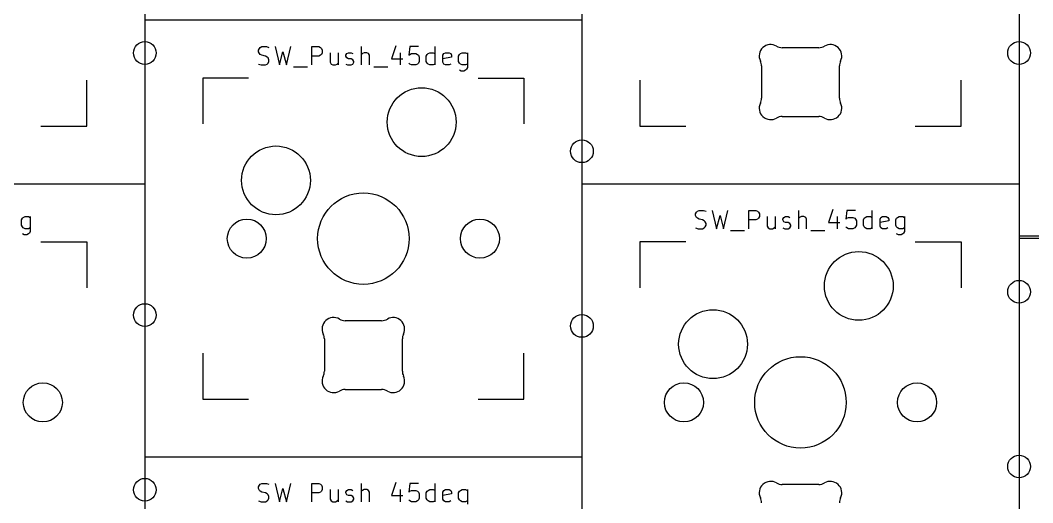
# Model space of a CAD drawing. Extents: x 9 to 292, y -476 to -359.
# Drawn here: x 63.1 to 107.22, y -419.85 to -398.81 of the extents above; entities that cross this region are included whole.
import ezdxf

# ---------------------------------------------------------------- set-up
doc = ezdxf.new("R2010")
doc.units = 0
doc.layers.add('BLACK', color=7, linetype='CONTINUOUS')

msp = doc.modelspace()

# ---------------------------------------------------------------- linework, layer by layer
at = {"layer": 'BLACK', "linetype": 'CONTINUOUS'}
for p, q in [((68.525136, -386.900112), (68.525136, -405.950112)), ((87.575136, -386.900111), (87.575136, -405.950111)), ((106.625136, -386.900111), (106.625136, -405.950111)), ((106.625136, -389.281312), (106.625136, -408.331312)), ((68.525137, -398.806312), (68.525137, -417.856312)), ((87.575137, -398.806312), (68.525137, -398.806312)), ((87.575137, -398.806312), (87.575137, -417.856312)), ((73.478706, -400.108488), (73.516802, -400.032297)), ((73.478706, -400.184678), (73.478706, -400.108488)), ((73.516802, -400.260869), (73.478706, -400.184678)), ((73.516802, -400.032297), (73.554897, -399.994202)), ((73.554897, -399.994202), (73.631087, -399.956107)), ((73.631087, -399.956107), (73.821564, -399.956107)), ((73.821564, -399.956107), (73.935849, -399.994202)), ((74.202516, -399.956107), (74.392992, -400.756107)), ((74.392992, -400.756107), (74.545373, -400.184678)), ((74.545373, -400.184678), (74.697754, -400.756107)), ((74.697754, -400.756107), (74.888231, -399.956107)), ((75.802517, -400.756107), (75.802517, -399.956107)), ((75.802517, -399.956107), (76.107279, -399.956107)), ((76.107279, -399.956107), (76.183469, -399.994202)), ((76.183469, -399.994202), (76.221564, -400.032297)), ((76.221564, -400.032297), (76.25966, -400.108488)), ((76.25966, -400.222773), (76.221564, -400.298964)), ((76.25966, -400.108488), (76.25966, -400.222773)), ((76.602517, -400.222773), (76.602517, -400.641821)), ((76.945374, -400.222773), (76.945374, -400.756107)), ((77.326327, -400.260869), (77.402517, -400.222773)), ((77.402517, -400.222773), (77.516803, -400.222773)), ((77.516803, -400.222773), (77.592993, -400.260869)), ((77.973946, -400.756107), (77.973946, -399.956107)), ((78.088231, -400.222773), (78.012041, -400.260869)), ((78.202517, -400.222773), (78.088231, -400.222773)), ((78.278708, -400.260869), (78.202517, -400.222773)), ((79.459661, -399.918012), (79.269184, -400.48944)), ((79.650137, -400.222773), (79.650137, -400.756107)), ((80.069185, -399.956107), (80.031089, -400.337059)), ((80.450137, -399.956107), (80.069185, -399.956107)), ((80.869185, -400.260869), (80.945375, -400.222773)), ((80.945375, -400.222773), (81.097756, -400.222773)), ((81.097756, -400.222773), (81.173947, -400.260869)), ((81.173947, -400.756107), (81.173947, -399.956107)), ((81.5549, -400.260869), (81.63109, -400.222773)), ((81.63109, -400.222773), (81.783471, -400.222773)), ((81.783471, -400.222773), (81.859662, -400.260869)), ((82.278709, -400.260869), (82.354899, -400.222773)), ((82.354899, -400.222773), (82.50728, -400.222773)), ((82.50728, -400.222773), (82.583471, -400.260869)), ((82.583471, -400.222773), (82.583471, -400.870392)), ((97.894588, -400.005113), (96.305684, -400.005113)), ((73.554897, -400.298964), (73.516802, -400.260869)), ((73.631087, -400.337059), (73.554897, -400.298964)), ((73.783468, -400.375154), (73.631087, -400.337059)), ((73.859659, -400.41325), (73.783468, -400.375154)), ((73.897754, -400.451345), (73.859659, -400.41325)), ((73.935849, -400.527535), (73.897754, -400.451345)), ((73.897754, -400.679916), (73.935849, -400.603726)), ((73.935849, -400.603726), (73.935849, -400.527535)), ((76.107279, -400.375154), (75.802517, -400.375154)), ((76.183469, -400.337059), (76.107279, -400.375154)), ((76.221564, -400.298964), (76.183469, -400.337059)), ((76.602517, -400.641821), (76.640612, -400.718012)), ((77.288231, -400.337059), (77.326327, -400.260869)), ((77.288231, -400.375154), (77.288231, -400.337059)), ((77.326327, -400.451345), (77.288231, -400.375154)), ((77.402517, -400.48944), (77.326327, -400.451345)), ((77.516803, -400.48944), (77.402517, -400.48944)), ((77.592993, -400.527535), (77.516803, -400.48944)), ((77.631089, -400.603726), (77.592993, -400.527535)), ((77.592993, -400.718012), (77.631089, -400.641821)), ((77.631089, -400.641821), (77.631089, -400.603726)), ((78.012041, -400.260869), (77.973946, -400.298964)), ((78.316803, -400.337059), (78.278708, -400.260869)), ((78.316803, -400.756107), (78.316803, -400.337059)), ((79.269184, -400.48944), (79.764423, -400.48944)), ((80.031089, -400.337059), (80.069185, -400.298964)), ((80.069185, -400.298964), (80.145375, -400.260869)), ((80.145375, -400.260869), (80.335851, -400.260869)), ((80.335851, -400.260869), (80.412042, -400.298964)), ((80.412042, -400.298964), (80.450137, -400.337059)), ((80.450137, -400.337059), (80.488232, -400.41325)), ((80.488232, -400.603726), (80.450137, -400.679916)), ((80.488232, -400.41325), (80.488232, -400.603726)), ((80.792994, -400.375154), (80.83109, -400.298964)), ((80.792994, -400.603726), (80.792994, -400.375154)), ((80.83109, -400.679916), (80.792994, -400.603726)), ((80.83109, -400.298964), (80.869185, -400.260869)), ((81.516804, -400.337059), (81.5549, -400.260869)), ((81.516804, -400.641821), (81.516804, -400.337059)), ((81.897757, -400.41325), (81.516804, -400.48944)), ((81.5549, -400.718012), (81.516804, -400.641821)), ((81.859662, -400.260869), (81.897757, -400.337059)), ((81.897757, -400.337059), (81.897757, -400.41325)), ((82.202518, -400.375154), (82.240614, -400.298964)), ((82.202518, -400.603726), (82.202518, -400.375154)), ((82.240614, -400.679916), (82.202518, -400.603726)), ((82.240614, -400.298964), (82.278709, -400.260869)), ((73.478706, -400.718012), (73.592992, -400.756107)), ((73.592992, -400.756107), (73.783468, -400.756107)), ((73.783468, -400.756107), (73.859659, -400.718012)), ((73.859659, -400.718012), (73.897754, -400.679916)), ((75.002517, -400.832297), (75.61204, -400.832297)), ((76.640612, -400.718012), (76.716802, -400.756107)), ((76.716802, -400.756107), (76.831088, -400.756107)), ((76.831088, -400.756107), (76.907279, -400.718012)), ((76.907279, -400.718012), (76.945374, -400.679916)), ((77.288231, -400.718012), (77.364422, -400.756107)), ((77.364422, -400.756107), (77.516803, -400.756107)), ((77.516803, -400.756107), (77.592993, -400.718012)), ((78.50728, -400.832297), (79.116803, -400.832297)), ((80.069185, -400.718012), (80.031089, -400.679916)), ((80.145375, -400.756107), (80.069185, -400.718012)), ((80.335851, -400.756107), (80.145375, -400.756107)), ((80.412042, -400.718012), (80.335851, -400.756107)), ((80.450137, -400.679916), (80.412042, -400.718012)), ((80.869185, -400.718012), (80.83109, -400.679916)), ((80.945375, -400.756107), (80.869185, -400.718012)), ((81.097756, -400.756107), (80.945375, -400.756107)), ((81.173947, -400.718012), (81.097756, -400.756107)), ((81.63109, -400.756107), (81.5549, -400.718012)), ((81.783471, -400.756107), (81.63109, -400.756107)), ((81.859662, -400.718012), (81.783471, -400.756107)), ((82.278709, -400.718012), (82.240614, -400.679916)), ((82.316804, -401.022773), (82.240614, -400.984678)), ((82.354899, -400.756107), (82.278709, -400.718012)), ((82.43109, -401.022773), (82.316804, -401.022773)), ((82.50728, -400.756107), (82.354899, -400.756107)), ((82.50728, -400.984678), (82.43109, -401.022773)), ((82.583471, -400.718012), (82.50728, -400.756107)), ((82.545376, -400.946583), (82.50728, -400.984678)), ((82.583471, -400.870392), (82.545376, -400.946583)), ((95.400137, -400.802271), (95.400137, -402.207955)), ((98.800135, -402.207955), (98.800135, -400.802271)), ((66.000136, -403.425112), (66.000136, -401.425111)), ((71.050137, -401.331312), (71.050137, -403.331313)), ((73.050138, -401.331312), (71.050137, -401.331312)), ((83.050136, -401.331312), (85.050137, -401.331312)), ((85.050137, -401.331312), (85.050137, -403.331313)), ((90.100136, -401.42511), (90.100136, -403.425111)), ((104.100136, -403.425111), (104.100136, -401.42511)), ((96.305683, -403.005112), (97.894588, -403.005112)), ((64.000135, -403.425112), (66.000136, -403.425112)), ((90.100136, -403.425111), (92.100137, -403.425111)), ((102.100135, -403.425111), (104.100136, -403.425111)), ((68.525136, -405.950112), (49.475136, -405.950112)), ((68.525136, -405.950112), (49.475136, -405.950112)), ((68.525136, -405.950112), (68.525136, -425.000112)), ((87.575136, -405.950111), (87.575136, -425.000111)), ((106.625136, -405.950111), (87.575136, -405.950111)), ((106.625136, -405.950111), (87.575136, -405.950111)), ((106.625136, -405.950111), (106.625136, -425.000111)), ((92.528705, -407.252287), (92.566801, -407.176096)), ((92.528705, -407.328477), (92.528705, -407.252287)), ((92.566801, -407.176096), (92.604896, -407.138001)), ((92.604896, -407.138001), (92.681086, -407.099906)), ((92.681086, -407.099906), (92.871563, -407.099906)), ((92.871563, -407.099906), (92.985848, -407.138001)), ((93.252515, -407.099906), (93.442991, -407.899906)), ((93.747753, -407.899906), (93.93823, -407.099906)), ((94.852516, -407.899906), (94.852516, -407.099906)), ((94.852516, -407.099906), (95.157278, -407.099906)), ((95.157278, -407.099906), (95.233468, -407.138001)), ((95.233468, -407.138001), (95.271563, -407.176096)), ((95.271563, -407.176096), (95.309659, -407.252287)), ((95.309659, -407.252287), (95.309659, -407.366572)), ((97.023945, -407.899906), (97.023945, -407.099906)), ((98.50966, -407.061811), (98.319183, -407.633239)), ((99.119184, -407.099906), (99.081088, -407.480858)), ((99.500136, -407.099906), (99.119184, -407.099906)), ((100.223946, -407.899906), (100.223946, -407.099906)), ((63.152517, -407.518954), (63.190613, -407.442764)), ((63.152517, -407.747526), (63.152517, -407.518954)), ((63.190613, -407.442764), (63.228708, -407.404669)), ((63.228708, -407.404669), (63.304898, -407.366573)), ((63.304898, -407.366573), (63.457279, -407.366573)), ((63.457279, -407.366573), (63.53347, -407.404669)), ((63.53347, -407.366573), (63.53347, -408.014192)), ((92.566801, -407.404668), (92.528705, -407.328477)), ((92.604896, -407.442763), (92.566801, -407.404668)), ((92.681086, -407.480858), (92.604896, -407.442763)), ((92.833467, -407.518953), (92.681086, -407.480858)), ((92.909658, -407.557049), (92.833467, -407.518953)), ((92.947753, -407.595144), (92.909658, -407.557049)), ((92.985848, -407.671334), (92.947753, -407.595144)), ((92.985848, -407.747525), (92.985848, -407.671334)), ((93.442991, -407.899906), (93.595372, -407.328477)), ((93.595372, -407.328477), (93.747753, -407.899906)), ((95.157278, -407.518953), (94.852516, -407.518953)), ((95.233468, -407.480858), (95.157278, -407.518953)), ((95.271563, -407.442763), (95.233468, -407.480858)), ((95.309659, -407.366572), (95.271563, -407.442763)), ((95.652516, -407.366572), (95.652516, -407.78562)), ((95.995373, -407.366572), (95.995373, -407.899906)), ((96.33823, -407.480858), (96.376326, -407.404668)), ((96.33823, -407.518953), (96.33823, -407.480858)), ((96.376326, -407.595144), (96.33823, -407.518953)), ((96.376326, -407.404668), (96.452516, -407.366572)), ((96.452516, -407.633239), (96.376326, -407.595144)), ((96.452516, -407.366572), (96.566802, -407.366572)), ((96.566802, -407.633239), (96.452516, -407.633239)), ((96.566802, -407.366572), (96.642992, -407.404668)), ((96.642992, -407.671334), (96.566802, -407.633239)), ((96.681088, -407.747525), (96.642992, -407.671334)), ((97.06204, -407.404668), (97.023945, -407.442763)), ((97.13823, -407.366572), (97.06204, -407.404668)), ((97.252516, -407.366572), (97.13823, -407.366572)), ((97.328707, -407.404668), (97.252516, -407.366572)), ((97.366802, -407.480858), (97.328707, -407.404668)), ((97.366802, -407.899906), (97.366802, -407.480858)), ((98.319183, -407.633239), (98.814422, -407.633239)), ((98.700136, -407.366572), (98.700136, -407.899906)), ((99.081088, -407.480858), (99.119184, -407.442763)), ((99.119184, -407.442763), (99.195374, -407.404668)), ((99.195374, -407.404668), (99.38585, -407.404668)), ((99.38585, -407.404668), (99.462041, -407.442763)), ((99.462041, -407.442763), (99.500136, -407.480858)), ((99.500136, -407.480858), (99.538231, -407.557049)), ((99.538231, -407.557049), (99.538231, -407.747525)), ((99.842993, -407.518953), (99.881089, -407.442763)), ((99.842993, -407.747525), (99.842993, -407.518953)), ((99.881089, -407.442763), (99.919184, -407.404668)), ((99.919184, -407.404668), (99.995374, -407.366572)), ((99.995374, -407.366572), (100.147755, -407.366572)), ((100.147755, -407.366572), (100.223946, -407.404668)), ((100.566803, -407.480858), (100.604899, -407.404668)), ((100.566803, -407.78562), (100.566803, -407.480858)), ((100.947756, -407.557049), (100.566803, -407.633239)), ((100.604899, -407.404668), (100.681089, -407.366572)), ((100.681089, -407.366572), (100.83347, -407.366572)), ((100.83347, -407.366572), (100.909661, -407.404668)), ((100.909661, -407.404668), (100.947756, -407.480858)), ((100.947756, -407.480858), (100.947756, -407.557049)), ((101.252517, -407.518953), (101.290613, -407.442763)), ((101.252517, -407.747525), (101.252517, -407.518953)), ((101.290613, -407.442763), (101.328708, -407.404668)), ((101.328708, -407.404668), (101.404898, -407.366572)), ((101.404898, -407.366572), (101.557279, -407.366572)), ((101.557279, -407.366572), (101.63347, -407.404668)), ((101.63347, -407.366572), (101.63347, -408.014191)), ((63.190613, -407.823716), (63.152517, -407.747526)), ((63.228708, -407.861812), (63.190613, -407.823716)), ((63.266803, -408.166573), (63.190613, -408.128478)), ((63.304898, -407.899907), (63.228708, -407.861812)), ((63.381089, -408.166573), (63.266803, -408.166573)), ((63.457279, -407.899907), (63.304898, -407.899907)), ((63.457279, -408.128478), (63.381089, -408.166573)), ((63.53347, -407.861812), (63.457279, -407.899907)), ((63.495375, -408.090383), (63.457279, -408.128478)), ((63.53347, -408.014192), (63.495375, -408.090383)), ((92.528705, -407.861811), (92.642991, -407.899906)), ((92.642991, -407.899906), (92.833467, -407.899906)), ((92.833467, -407.899906), (92.909658, -407.861811)), ((92.909658, -407.861811), (92.947753, -407.823715)), ((92.947753, -407.823715), (92.985848, -407.747525)), ((94.052516, -407.976096), (94.662039, -407.976096)), ((95.652516, -407.78562), (95.690611, -407.861811)), ((95.690611, -407.861811), (95.766801, -407.899906)), ((95.766801, -407.899906), (95.881087, -407.899906)), ((95.881087, -407.899906), (95.957278, -407.861811)), ((95.957278, -407.861811), (95.995373, -407.823715)), ((96.33823, -407.861811), (96.414421, -407.899906)), ((96.414421, -407.899906), (96.566802, -407.899906)), ((96.566802, -407.899906), (96.642992, -407.861811)), ((96.642992, -407.861811), (96.681088, -407.78562)), ((96.681088, -407.78562), (96.681088, -407.747525)), ((97.557279, -407.976096), (98.166802, -407.976096)), ((99.119184, -407.861811), (99.081088, -407.823715)), ((99.195374, -407.899906), (99.119184, -407.861811)), ((99.38585, -407.899906), (99.195374, -407.899906)), ((99.462041, -407.861811), (99.38585, -407.899906)), ((99.500136, -407.823715), (99.462041, -407.861811)), ((99.538231, -407.747525), (99.500136, -407.823715)), ((99.881089, -407.823715), (99.842993, -407.747525)), ((99.919184, -407.861811), (99.881089, -407.823715)), ((99.995374, -407.899906), (99.919184, -407.861811)), ((100.147755, -407.899906), (99.995374, -407.899906)), ((100.223946, -407.861811), (100.147755, -407.899906)), ((100.604899, -407.861811), (100.566803, -407.78562)), ((100.681089, -407.899906), (100.604899, -407.861811)), ((100.83347, -407.899906), (100.681089, -407.899906)), ((100.909661, -407.861811), (100.83347, -407.899906)), ((101.290613, -407.823715), (101.252517, -407.747525)), ((101.328708, -407.861811), (101.290613, -407.823715)), ((101.366803, -408.166572), (101.290613, -408.128477)), ((101.404898, -407.899906), (101.328708, -407.861811)), ((101.481089, -408.166572), (101.366803, -408.166572)), ((101.557279, -407.899906), (101.404898, -407.899906)), ((101.557279, -408.128477), (101.481089, -408.166572)), ((101.63347, -407.861811), (101.557279, -407.899906)), ((101.595375, -408.090382), (101.557279, -408.128477)), ((101.63347, -408.014191), (101.595375, -408.090382)), ((64.000135, -408.475112), (66.000136, -408.475112)), ((66.000136, -408.475112), (66.000136, -410.475113)), ((90.100136, -408.475111), (90.100136, -410.475112)), ((92.100137, -408.475111), (90.100136, -408.475111)), ((102.100135, -408.475111), (104.100136, -408.475111)), ((104.100136, -408.475111), (104.100136, -410.475112)), ((106.625136, -408.231412), (106.625136, -427.281412)), ((125.675136, -408.231412), (106.625136, -408.231412)), ((125.675136, -408.331312), (106.625136, -408.331312)), ((78.844589, -411.911312), (77.255684, -411.911312)), ((76.350137, -412.708469), (76.350137, -414.114153)), ((79.750135, -414.114153), (79.750135, -412.708469)), ((71.050137, -413.331311), (71.050137, -415.331312)), ((85.050137, -415.331312), (85.050137, -413.331311)), ((77.255684, -414.911311), (78.844588, -414.911311)), ((71.050137, -415.331312), (73.050138, -415.331312)), ((83.050136, -415.331312), (85.050137, -415.331312)), ((87.575137, -417.856312), (68.525137, -417.856312)), ((68.525137, -417.856312), (68.525137, -436.906312)), ((87.575137, -417.856312), (68.525137, -417.856312)), ((87.575137, -417.856312), (87.575137, -436.906312)), ((73.478706, -419.158488), (73.516802, -419.082297)), ((73.478706, -419.234678), (73.478706, -419.158488)), ((73.516802, -419.082297), (73.554897, -419.044202)), ((73.554897, -419.044202), (73.631087, -419.006107)), ((73.631087, -419.006107), (73.821564, -419.006107)), ((73.821564, -419.006107), (73.935849, -419.044202)), ((74.202516, -419.006107), (74.392992, -419.806107)), ((74.697754, -419.806107), (74.888231, -419.006107)), ((75.802517, -419.806107), (75.802517, -419.006107)), ((75.802517, -419.006107), (76.107279, -419.006107)), ((76.107279, -419.006107), (76.183469, -419.044202)), ((76.183469, -419.044202), (76.221564, -419.082297)), ((76.221564, -419.082297), (76.25966, -419.158488)), ((76.25966, -419.158488), (76.25966, -419.272773)), ((77.973946, -419.806107), (77.973946, -419.006107)), ((79.459661, -418.968012), (79.269184, -419.53944)), ((80.069185, -419.006107), (80.031089, -419.387059)), ((80.450137, -419.006107), (80.069185, -419.006107)), ((81.173947, -419.806107), (81.173947, -419.006107)), ((97.894589, -419.055112), (96.305684, -419.055112)), ((73.516802, -419.310869), (73.478706, -419.234678)), ((73.554897, -419.348964), (73.516802, -419.310869)), ((73.631087, -419.387059), (73.554897, -419.348964)), ((73.783468, -419.425154), (73.631087, -419.387059)), ((73.859659, -419.46325), (73.783468, -419.425154)), ((73.897754, -419.501345), (73.859659, -419.46325)), ((73.935849, -419.577535), (73.897754, -419.501345)), ((73.935849, -419.653726), (73.935849, -419.577535)), ((74.392992, -419.806107), (74.545373, -419.234678)), ((74.545373, -419.234678), (74.697754, -419.806107)), ((76.107279, -419.425154), (75.802517, -419.425154)), ((76.183469, -419.387059), (76.107279, -419.425154)), ((76.221564, -419.348964), (76.183469, -419.387059)), ((76.25966, -419.272773), (76.221564, -419.348964)), ((76.602517, -419.272773), (76.602517, -419.691821)), ((76.945374, -419.272773), (76.945374, -419.806107)), ((77.288231, -419.387059), (77.326327, -419.310869)), ((77.288231, -419.425154), (77.288231, -419.387059)), ((77.326327, -419.501345), (77.288231, -419.425154)), ((77.326327, -419.310869), (77.402517, -419.272773)), ((77.402517, -419.53944), (77.326327, -419.501345)), ((77.402517, -419.272773), (77.516803, -419.272773)), ((77.516803, -419.53944), (77.402517, -419.53944)), ((77.516803, -419.272773), (77.592993, -419.310869)), ((77.592993, -419.577535), (77.516803, -419.53944)), ((77.631089, -419.653726), (77.592993, -419.577535)), ((78.012041, -419.310869), (77.973946, -419.348964)), ((78.088231, -419.272773), (78.012041, -419.310869)), ((78.202517, -419.272773), (78.088231, -419.272773)), ((78.278708, -419.310869), (78.202517, -419.272773)), ((78.316803, -419.387059), (78.278708, -419.310869)), ((78.316803, -419.806107), (78.316803, -419.387059)), ((79.269184, -419.53944), (79.764423, -419.53944)), ((79.650137, -419.272773), (79.650137, -419.806107)), ((80.031089, -419.387059), (80.069185, -419.348964)), ((80.069185, -419.348964), (80.145375, -419.310869)), ((80.145375, -419.310869), (80.335851, -419.310869)), ((80.335851, -419.310869), (80.412042, -419.348964)), ((80.412042, -419.348964), (80.450137, -419.387059)), ((80.450137, -419.387059), (80.488232, -419.46325)), ((80.488232, -419.46325), (80.488232, -419.653726)), ((80.792994, -419.425154), (80.83109, -419.348964)), ((80.792994, -419.653726), (80.792994, -419.425154)), ((80.83109, -419.348964), (80.869185, -419.310869)), ((80.869185, -419.310869), (80.945375, -419.272773)), ((80.945375, -419.272773), (81.097756, -419.272773)), ((81.097756, -419.272773), (81.173947, -419.310869)), ((81.516804, -419.387059), (81.5549, -419.310869)), ((81.516804, -419.691821), (81.516804, -419.387059)), ((81.897757, -419.46325), (81.516804, -419.53944)), ((81.5549, -419.310869), (81.63109, -419.272773)), ((81.63109, -419.272773), (81.783471, -419.272773)), ((81.783471, -419.272773), (81.859662, -419.310869)), ((81.859662, -419.310869), (81.897757, -419.387059)), ((81.897757, -419.387059), (81.897757, -419.46325)), ((82.202518, -419.425154), (82.240614, -419.348964)), ((82.202518, -419.653726), (82.202518, -419.425154)), ((82.240614, -419.348964), (82.278709, -419.310869)), ((82.278709, -419.310869), (82.354899, -419.272773)), ((82.354899, -419.272773), (82.50728, -419.272773)), ((82.50728, -419.272773), (82.583471, -419.310869)), ((82.583471, -419.272773), (82.583471, -419.920392)), ((73.478706, -419.768012), (73.592992, -419.806107)), ((73.592992, -419.806107), (73.783468, -419.806107)), ((73.783468, -419.806107), (73.859659, -419.768012)), ((73.859659, -419.768012), (73.897754, -419.729916)), ((73.897754, -419.729916), (73.935849, -419.653726)), ((76.602517, -419.691821), (76.640612, -419.768012)), ((76.640612, -419.768012), (76.716802, -419.806107)), ((76.716802, -419.806107), (76.831088, -419.806107)), ((76.831088, -419.806107), (76.907279, -419.768012)), ((76.907279, -419.768012), (76.945374, -419.729916)), ((77.288231, -419.768012), (77.364422, -419.806107)), ((77.364422, -419.806107), (77.516803, -419.806107)), ((77.516803, -419.806107), (77.592993, -419.768012)), ((77.592993, -419.768012), (77.631089, -419.691821)), ((77.631089, -419.691821), (77.631089, -419.653726)), ((80.069185, -419.768012), (80.031089, -419.729916)), ((80.145375, -419.806107), (80.069185, -419.768012)), ((80.335851, -419.806107), (80.145375, -419.806107)), ((80.412042, -419.768012), (80.335851, -419.806107)), ((80.450137, -419.729916), (80.412042, -419.768012)), ((80.488232, -419.653726), (80.450137, -419.729916)), ((80.83109, -419.729916), (80.792994, -419.653726)), ((80.869185, -419.768012), (80.83109, -419.729916)), ((80.945375, -419.806107), (80.869185, -419.768012)), ((81.097756, -419.806107), (80.945375, -419.806107)), ((81.173947, -419.768012), (81.097756, -419.806107)), ((81.5549, -419.768012), (81.516804, -419.691821)), ((81.63109, -419.806107), (81.5549, -419.768012)), ((81.783471, -419.806107), (81.63109, -419.806107)), ((81.859662, -419.768012), (81.783471, -419.806107)), ((82.240614, -419.729916), (82.202518, -419.653726)), ((82.278709, -419.768012), (82.240614, -419.729916)), ((82.354899, -419.806107), (82.278709, -419.768012)), ((82.50728, -419.806107), (82.354899, -419.806107)), ((82.583471, -419.768012), (82.50728, -419.806107))]:
    msp.add_line(p, q, dxfattribs=at)
at = {"layer": 'BLACK'}
for centre, radius in [((68.525137, -400.235113), 0.4953), ((68.525137, -400.235113), 0.4953), ((68.525137, -400.235113), 0.4953), ((106.625136, -400.235113), 0.4953), ((106.625136, -400.235113), 0.4953), ((106.625136, -400.235113), 0.4953), ((80.590137, -403.251312), 1.499999), ((80.590137, -403.251312), 1.499999), ((80.590137, -403.251312), 1.499999), ((87.575137, -404.52131), 0.4953), ((87.575137, -404.52131), 0.4953), ((87.575137, -404.52131), 0.4953), ((74.240137, -405.791312), 1.499999), ((74.240137, -405.791312), 1.499999), ((74.240137, -405.791312), 1.499999), ((78.050137, -408.331312), 1.993899), ((78.050137, -408.331312), 1.993899), ((78.050137, -408.331312), 1.993899), ((72.970138, -408.331312), 0.850899), ((72.970138, -408.331312), 0.850899), ((72.970138, -408.331312), 0.850899), ((83.130136, -408.331312), 0.850899), ((83.130136, -408.331312), 0.850899), ((83.130136, -408.331312), 0.850899), ((99.640136, -410.395111), 1.499999), ((99.640136, -410.395111), 1.499999), ((99.640136, -410.395111), 1.499999), ((106.625136, -410.650111), 0.4953), ((106.625136, -410.650111), 0.4953), ((106.625136, -410.650111), 0.4953), ((68.525136, -411.66511), 0.4953), ((68.525136, -411.66511), 0.4953), ((68.525136, -411.66511), 0.4953), ((87.575137, -412.141314), 0.4953), ((87.575137, -412.141314), 0.4953), ((87.575137, -412.141314), 0.4953), ((93.290136, -412.935111), 1.499999), ((93.290136, -412.935111), 1.499999), ((93.290136, -412.935111), 1.499999), ((97.100136, -415.475111), 1.993899), ((97.100136, -415.475111), 1.993899), ((97.100136, -415.475111), 1.993899), ((64.080135, -415.475112), 0.850899), ((64.080135, -415.475112), 0.850899), ((64.080135, -415.475112), 0.850899), ((92.020137, -415.475111), 0.850899), ((92.020137, -415.475111), 0.850899), ((92.020137, -415.475111), 0.850899), ((102.180135, -415.475111), 0.850899), ((102.180135, -415.475111), 0.850899), ((102.180135, -415.475111), 0.850899), ((106.625136, -418.270115), 0.4953), ((106.625136, -418.270115), 0.4953), ((106.625136, -418.270115), 0.4953), ((68.525136, -419.285114), 0.4953), ((68.525136, -419.285114), 0.4953), ((68.525136, -419.285114), 0.4953)]:
    msp.add_circle(centre, radius, dxfattribs=at)
for centre, radius, start, end in [((95.801166, -400.368514), 0.5, -300.2993953, -154.2935719), ((96.305686, -399.505104), 0.500009, -120.299015, -90.0002292), ((97.894586, -399.505102), 0.50001, -89.9997708, -59.7011995), ((98.399106, -400.368512), 0.499996, -25.7064281, 120.2996266), ((94.900138, -400.80227), 0.499999, -0.0001146, 25.7062216), ((99.300486, -400.802352), 0.500351, 154.3028017, 179.9906101), ((95.801166, -402.641711), 0.499999, -205.7062216, -59.7005469), ((94.900147, -402.207957), 0.49999, -25.7064624, 0.0001146), ((98.399106, -402.641712), 0.499999, -120.2993953, 25.7063248), ((99.300436, -402.207912), 0.50029, -179.9950755, -154.3043434), ((96.30568, -403.505106), 0.499994, 89.9996562, 120.2992308), ((97.894586, -403.505122), 0.500009, 59.7009849, 89.9996562), ((76.751166, -412.274712), 0.499999, -300.2993953, -154.2936752), ((77.255686, -411.411302), 0.500009, -120.299015, -90.0003438), ((78.844592, -411.411318), 0.499994, -90.0003438, -59.7007692), ((79.349106, -412.274713), 0.499999, -25.7062216, 120.2994531), ((75.849836, -412.708512), 0.50029, 0.0049245, 25.6956566), ((80.250125, -412.708467), 0.49999, -205.7064624, -179.9998854), ((76.751166, -414.547912), 0.499996, -205.7064281, -59.7003734), ((75.849786, -414.114072), 0.500351, -25.6971983, -0.0093899), ((79.349106, -414.54791), 0.5, -120.2993953, 25.7064281), ((80.250134, -414.114154), 0.499999, -180.0001146, -154.2937784), ((77.255686, -415.411322), 0.50001, 90.0002292, 120.2988005), ((78.844586, -415.41132), 0.500009, 59.7009849, 89.9997708), ((95.801166, -419.418512), 0.499999, -300.2993953, -154.2936752), ((96.305686, -418.555102), 0.500009, -120.299015, -90.0003438), ((97.894592, -418.555118), 0.499994, -90.0003438, -59.7007692), ((98.399106, -419.418513), 0.499999, -25.7062216, 120.2994531), ((94.899836, -419.852312), 0.50029, 0.0049245, 25.6956566), ((99.300125, -419.852267), 0.49999, -205.7064624, -179.9998854)]:
    msp.add_arc(centre, radius, start, end, dxfattribs=at)
at = {"layer": 'WHITE'}
for centre, radius in [((68.525137, -400.235113), 0.4953), ((106.625136, -400.235113), 0.4953), ((80.590137, -403.251312), 1.499999), ((87.575137, -404.52131), 0.4953), ((74.240137, -405.791312), 1.499999), ((78.050137, -408.331312), 1.993899), ((72.970138, -408.331312), 0.850899), ((83.130136, -408.331312), 0.850899), ((99.640136, -410.395111), 1.499999), ((106.625136, -410.650111), 0.4953), ((68.525136, -411.66511), 0.4953), ((87.575137, -412.141314), 0.4953), ((93.290136, -412.935111), 1.499999), ((97.100136, -415.475111), 1.993899), ((64.080135, -415.475112), 0.850899), ((92.020137, -415.475111), 0.850899), ((102.180135, -415.475111), 0.850899), ((106.625136, -418.270115), 0.4953), ((68.525136, -419.285114), 0.4953)]:
    msp.add_circle(centre, radius, dxfattribs=at)

doc.saveas('drawing.dxf')
